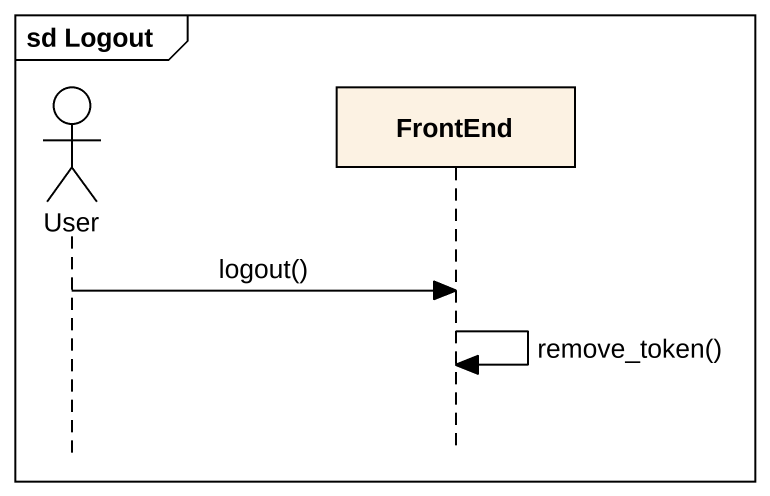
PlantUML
@startuml
mainframe sd Logout
hide footbox
actor User
participant FrontEnd

User -> FrontEnd : logout()
FrontEnd -> FrontEnd : remove_token()
@enduml
